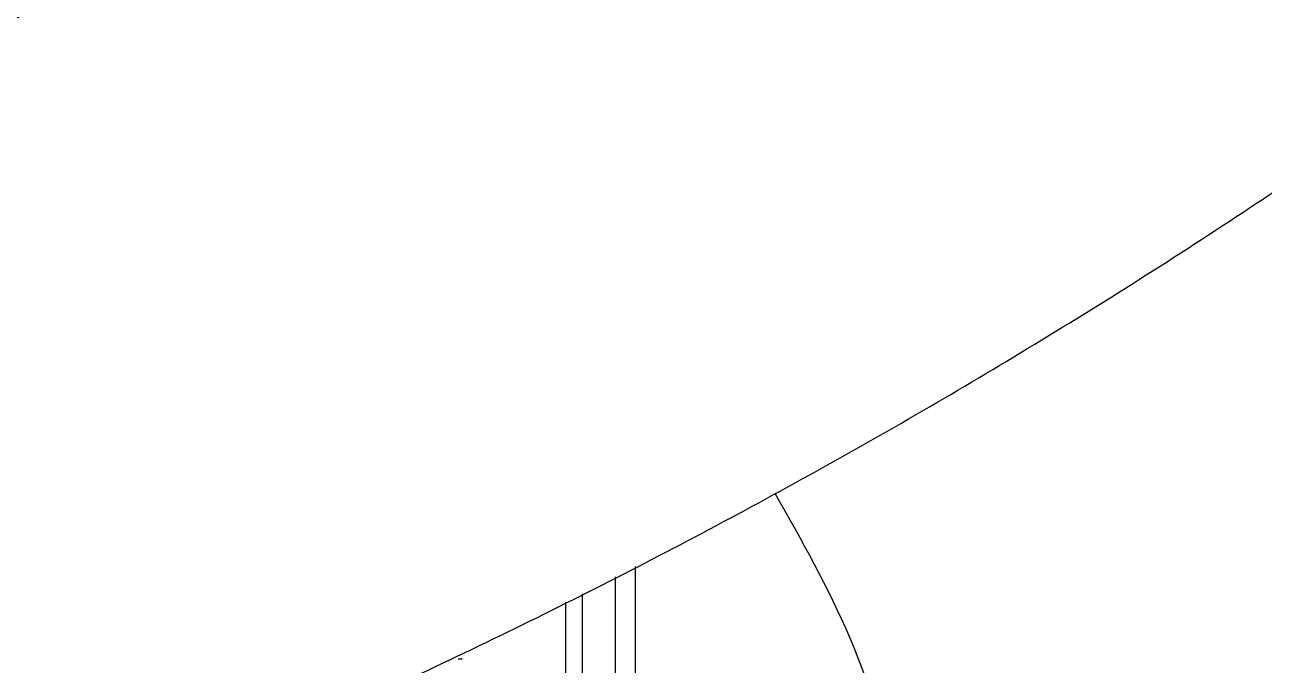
# Model space of a CAD drawing. Header units: millimetres. Extents: x 2278 to 4715, y 679 to 2402.
# Drawn here: x 3404.12 to 3436.55, y 998.17 to 1014.93 of the extents above; entities that cross this region are included whole.
import ezdxf

# ---------------------------------------------------------------- set-up
doc = ezdxf.new("R2010")
doc.units = ezdxf.units.MM

msp = doc.modelspace()

# ---------------------------------------------------------------- linework, layer by layer
at = {"color": 7, "linetype": 'Continuous', "lineweight": 25}
for p, q in [((3420.099, 971.447), (3420.099, 1000.753)), ((3419.567, 1000.479), (3419.569, 971.742)), ((3418.276, 972.916), (3418.277, 999.817)), ((3418.702, 1000.035), (3418.704, 971.743)), ((3415.555, 998.33), (3415.563, 998.351))]:
    msp.add_line(p, q, dxfattribs=at)
at = {"color": 7, "linetype": 'Continuous', "lineweight": 25, "flags": 128}
msp.add_lwpolyline([(3415.555, 998.33), (3415.52, 998.33), (3415.489, 998.33), (3415.461, 998.33)], dxfattribs=at)
at = {"color": 7, "linetype": 'Continuous', "lineweight": 25}
for points, knots in [([(3341.666, 981.809), (3344.227, 981.834), (3347.807, 981.869), (3353.076, 982.148), (3357.541, 982.483), (3362.857, 983.049), (3368.426, 983.822), (3374.239, 984.832), (3380.211, 986.088), (3386.287, 987.599), (3392.424, 989.369), (3398.59, 991.404), (3404.753, 993.703), (3410.89, 996.268), (3416.978, 999.099), (3422.998, 1002.192), (3428.931, 1005.547), (3434.76, 1009.159), (3440.469, 1013.025), (3446.045, 1017.139), (3451.472, 1021.496), (3456.738, 1026.09), (3461.829, 1030.915), (3466.734, 1035.963), (3471.441, 1041.226), (3475.939, 1046.695), (3480.217, 1052.364), (3484.266, 1058.221), (3488.075, 1064.258), (3491.637, 1070.463), (3494.942, 1076.828), (3497.983, 1083.341), (3500.752, 1089.99), (3503.243, 1096.764), (3505.448, 1103.652), (3507.363, 1110.641), (3508.981, 1117.718), (3510.299, 1124.872), (3511.312, 1132.089), (3512.016, 1139.356), (3512.409, 1146.66), (3512.488, 1153.988), (3512.251, 1161.326), (3511.697, 1168.661), (3510.825, 1175.979), (3509.634, 1183.266), (3508.126, 1190.508), (3506.301, 1197.693), (3504.161, 1204.806), (3501.707, 1211.833), (3498.942, 1218.762), (3495.869, 1225.578), (3492.492, 1232.269), (3488.815, 1238.821), (3484.841, 1245.221), (3480.576, 1251.456), (3476.025, 1257.514), (3471.193, 1263.382), (3466.086, 1269.049), (3460.709, 1274.501), (3455.263, 1279.549), (3449.789, 1284.201), (3444.331, 1288.471), (3438.706, 1292.513), (3432.925, 1296.321), (3426.997, 1299.89), (3420.935, 1303.212), (3414.749, 1306.282), (3408.452, 1309.095), (3402.059, 1311.647), (3395.583, 1313.933), (3389.046, 1315.95), (3382.471, 1317.692), (3375.898, 1319.157), (3369.404, 1320.339), (3363.115, 1321.236), (3357.591, 1321.819), (3352.708, 1322.187), (3347.884, 1322.426), (3341.91, 1322.543), (3336.393, 1322.433), (3331.124, 1322.161), (3326.659, 1321.824), (3321.343, 1321.259), (3315.774, 1320.485), (3309.961, 1319.476), (3303.989, 1318.219), (3297.913, 1316.709), (3291.775, 1314.938), (3285.61, 1312.904), (3279.447, 1310.604), (3273.31, 1308.039), (3267.222, 1305.209), (3261.202, 1302.115), (3255.269, 1298.76), (3249.44, 1295.148), (3243.731, 1291.283), (3238.155, 1287.169), (3232.728, 1282.811), (3227.462, 1278.217), (3222.371, 1273.393), (3217.466, 1268.345), (3212.759, 1263.082), (3208.261, 1257.612), (3203.983, 1251.944), (3199.934, 1246.087), (3196.125, 1240.05), (3192.563, 1233.844), (3189.258, 1227.479), (3186.215, 1220.967), (3183.453, 1214.316), (3181.116, 1208.034), (3179.838, 1203.929), (3179.275, 1202.12)], [0, 0, 0, 0, 0.0102074, 0.014274, 0.021037, 0.0280561, 0.0355867, 0.0434511, 0.0515783, 0.0599113, 0.0684099, 0.0770439, 0.085791, 0.0946336, 0.1035582, 0.112554, 0.1216124, 0.1307262, 0.1398897, 0.1490979, 0.1583469, 0.1676331, 0.1769537, 0.1863062, 0.1956884, 0.2050985, 0.2145348, 0.2239961, 0.233481, 0.2429885, 0.2525178, 0.262068, 0.2716385, 0.2812287, 0.2908382, 0.3004664, 0.3101132, 0.3197782, 0.3294613, 0.3391624, 0.3488814, 0.3586183, 0.3683733, 0.3781464, 0.387938, 0.3977483, 0.4075776, 0.4174265, 0.4272956, 0.4371854, 0.4470968, 0.4570307, 0.4669882, 0.4769704, 0.486979, 0.4970156, 0.5070822, 0.5171812, 0.5273154, 0.5374882, 0.5477037, 0.5569145, 0.5661226, 0.5753266, 0.5845258, 0.5937191, 0.6029052, 0.6120821, 0.6212471, 0.6303962, 0.6395236, 0.6486197, 0.6576679, 0.6666375, 0.6754633, 0.6839789, 0.6919633, 0.6976055, 0.7035012, 0.7112199, 0.7214273, 0.7254939, 0.7322569, 0.739276, 0.7468066, 0.754671, 0.7627982, 0.7711312, 0.7796298, 0.7882638, 0.7970109, 0.8058535, 0.8147781, 0.8237739, 0.8328323, 0.8419461, 0.8511096, 0.8603178, 0.8695668, 0.878853, 0.8881736, 0.8975261, 0.9069083, 0.9163184, 0.9257547, 0.935216, 0.9447009, 0.9542084, 0.9637377, 0.9732879, 0.9828584, 0.9924486, 1, 1, 1, 1]), ([(3486.397, 1110.081), (3486.096, 1109.019), (3485.16, 1105.715), (3483.253, 1100.263), (3480.694, 1093.736), (3477.81, 1087.324), (3474.624, 1081.036), (3471.136, 1074.888), (3467.352, 1068.892), (3463.275, 1063.063), (3458.912, 1057.414), (3454.268, 1051.958), (3449.349, 1046.709), (3444.34, 1041.852), (3439.285, 1037.381), (3434.227, 1033.282), (3428.999, 1029.409), (3423.611, 1025.767), (3418.075, 1022.364), (3412.402, 1019.205), (3406.605, 1016.298), (3400.698, 1013.648), (3394.694, 1011.259), (3388.612, 1009.136), (3382.472, 1007.284), (3376.305, 1005.706), (3370.161, 1004.407), (3364.152, 1003.395), (3358.585, 1002.684), (3353.739, 1002.238), (3349.27, 1001.961), (3345.365, 1001.823), (3342.766, 1001.813), (3341.717, 1001.809)], [0, 0, 0, 0, 0.017078, 0.053144, 0.089298, 0.125545, 0.161888, 0.198335, 0.23489, 0.271563, 0.308361, 0.345297, 0.382382, 0.419634, 0.453214, 0.486783, 0.520336, 0.55387, 0.58738, 0.62086, 0.654303, 0.687696, 0.721023, 0.754256, 0.787351, 0.820228, 0.85273, 0.884498, 0.914491, 0.939551, 0.959781, 0.98378, 1, 1, 1, 1]), ([(3423.747, 1002.668), (3424.443, 1001.435), (3425.906, 998.845), (3427.19, 994.445), (3427.37, 991.331), (3427.459, 989.775)], [0, 0, 0, 0, 0.312215, 0.656107, 1, 1, 1, 1])]:
    msp.add_open_spline(points, degree=3, knots=knots, dxfattribs=at)

doc.saveas('drawing.dxf')
